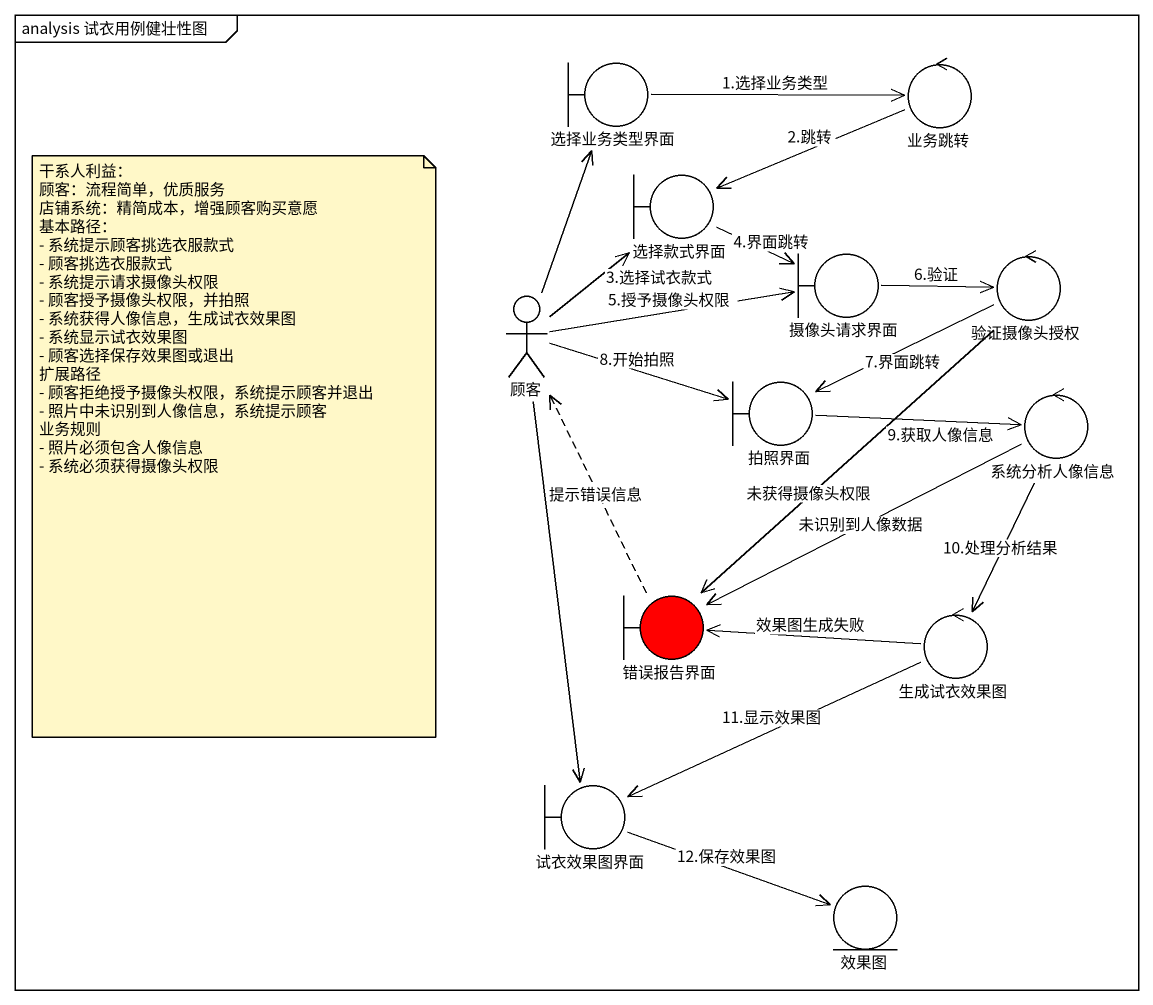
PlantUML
@startuml
mainframe analysis 试衣用例健壮性图
boundary 选择业务类型界面
control 业务跳转
boundary 选择款式界面
actor 顾客
boundary 摄像头请求界面
control 验证摄像头授权
boundary 拍照界面
control 系统分析人像信息
boundary 错误报告界面 #FF0000
control 生成试衣效果图
boundary 试衣效果图界面
entity 效果图
选择业务类型界面 -right-> 业务跳转 : 1.选择业务类型
选择款式界面 <-right- 业务跳转 : 2.跳转
选择款式界面 -right-> 摄像头请求界面 : 4.界面跳转
顾客 -up-> 选择业务类型界面
顾客 -up-> 选择款式界面 : 3.选择试衣款式
顾客 -right-> 摄像头请求界面 : 5.授予摄像头权限
顾客 -right-> 拍照界面 : 8.开始拍照
顾客 --> 试衣效果图界面
摄像头请求界面 -right-> 验证摄像头授权 : 6.验证
验证摄像头授权 -left-> 拍照界面 : 7.界面跳转
验证摄像头授权 --> 错误报告界面 : 未获得摄像头权限
拍照界面 -right-> 系统分析人像信息 : 9.获取人像信息
系统分析人像信息 -left-> 错误报告界面 : 未识别到人像数据
系统分析人像信息 --> 生成试衣效果图 : 10.处理分析结果
错误报告界面 .up.> 顾客 : 提示错误信息
生成试衣效果图 -left-> 错误报告界面 : 效果图生成失败
生成试衣效果图 -left-> 试衣效果图界面 : 11.显示效果图
试衣效果图界面 -right-> 效果图 : 12.保存效果图
note as N1
  干系人利益：
  顾客：流程简单，优质服务
  店铺系统：精简成本，增强顾客购买意愿
  基本路径：
  - 系统提示顾客挑选衣服款式
  - 顾客挑选衣服款式
  - 系统提示请求摄像头权限
  - 顾客授予摄像头权限，并拍照
  - 系统获得人像信息，生成试衣效果图
  - 系统显示试衣效果图
  - 顾客选择保存效果图或退出
  扩展路径
  - 顾客拒绝授予摄像头权限，系统提示顾客并退出
  - 照片中未识别到人像信息，系统提示顾客
  业务规则
  - 照片必须包含人像信息
  - 系统必须获得摄像头权限
end note
@enduml
